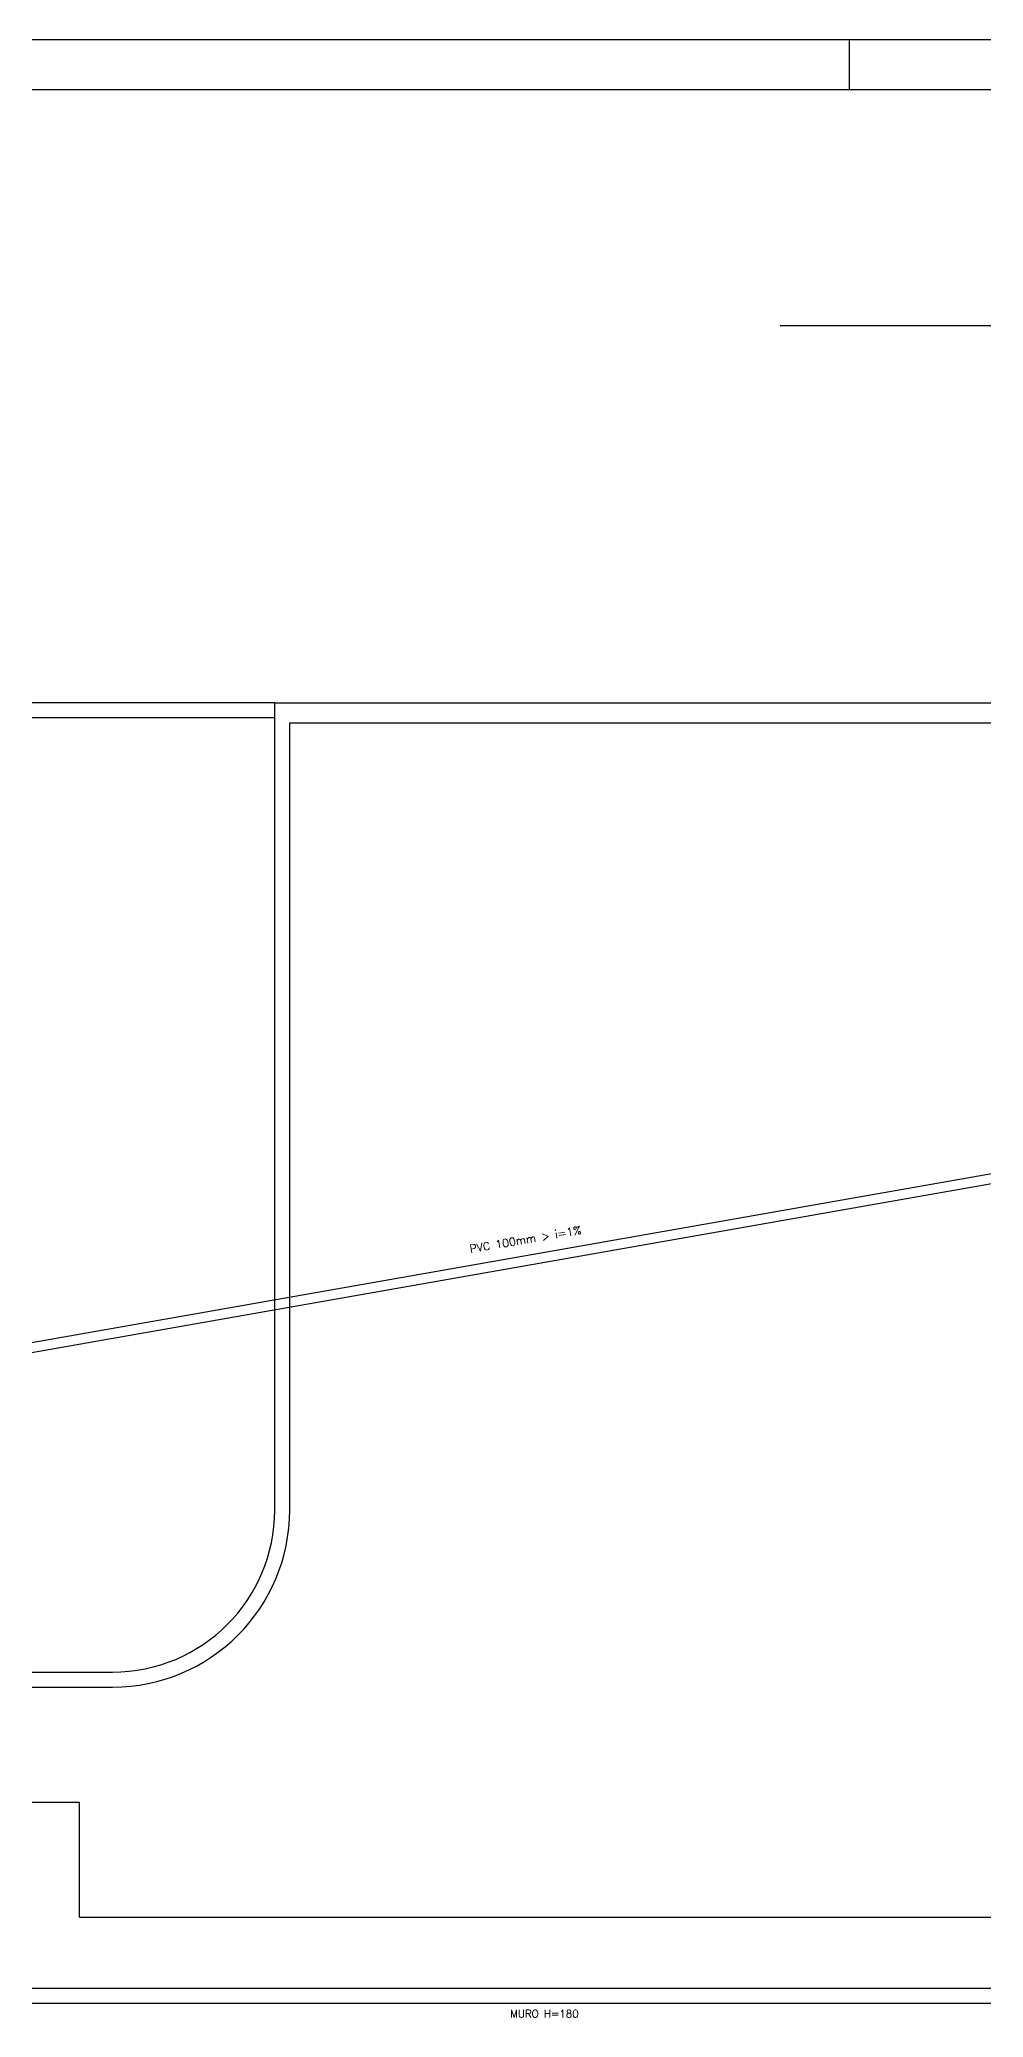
# Model space of a CAD drawing. Extents: x -435 to 5505, y -2177 to 2023.
# Drawn here: x 2846 to 3789, y 46 to 2023 of the extents above; entities that cross this region are included whole.
import ezdxf

# ---------------------------------------------------------------- set-up
doc = ezdxf.new("R2010")
doc.units = 0
doc.header["$MEASUREMENT"] = 0
doc.layers.get('0').update_dxf_attribs({"linetype": 'CONTINUOUS'})
for name, color, linetype in [('025', 2, 'CONTINUOUS'), ('03', 3, 'CONTINUOUS'), ('100', 6, 'CONTINUOUS'), ('HIDRA', 1, 'CONTINUOUS')]:
    doc.layers.add(name, color=color, linetype=linetype)
doc.styles.get("Standard").update_dxf_attribs({"font": 'romans.shx', "height": 8})

msp = doc.modelspace()

# ---------------------------------------------------------------- linework, layer by layer
for p, q in [((4928.70465, 1737.14138), (3585.93166, 1737.14138)), ((3080.70465, 1360.29019), (1910.70465, 1360.29019)), ((3080.70465, 1345.29019), (1910.70465, 1345.29019)), ((3080.70465, 1360.29019), (3830.70465, 1360.29019)), ((3080.70465, 1340.29019), (3080.70465, 1360.29019)), ((3080.70465, 553.29019), (3080.70465, 1340.29019)), ((3095.70465, 1340.29019), (3815.70465, 1340.29019)), ((3095.70465, 553.29019), (3095.70465, 1340.29019)), ((2700.70465, 376.29019), (2918.70465, 376.29019)), ((2799.35839, 391.29019), (2918.70465, 391.29019)), ((2585.70465, 261.29019), (2885.70465, 261.29019)), ((2885.70465, 146.29019), (2885.70465, 261.29019)), ((2885.70465, 146.29019), (4590.70465, 146.29019)), ((2585.70465, 75.29019), (4590.70465, 75.29019)), ((2585.70465, 60.29019), (4590.70465, 60.29019))]:
    msp.add_line(p, q)
for radius in [162, 177]:
    msp.add_arc((2918.70465, 553.29019), radius, 270, 360)
at = {"layer": '025'}
for p, q in [((-435.04761, 2023.47293), (5504.95239, 2023.47293)), ((3654.95239, 2023.47293), (3654.95239, 1973.47293))]:
    msp.add_line(p, q, dxfattribs=at)
at = {"layer": '100'}
msp.add_line((-310.04761, 1973.47293), (5454.95239, 1973.47293), dxfattribs=at)
at = {"layer": 'HIDRA'}
for p, q in [((2796.88477, 713.74699), (3894.68954, 907.08285)), ((2798.61919, 703.89855), (3896.42396, 897.23441))]:
    msp.add_line(p, q, dxfattribs=at)

# ---------------------------------------------------------------- texts
msp.add_text('MURO H=180', height=7.5).set_placement((3316.06457, 46.0226))
at = {"layer": '03'}
msp.add_text('PVC 100mm > i=1%', height=8, rotation=9.77397359, dxfattribs=at).set_placement((3276.3364, 810.272))

doc.saveas('drawing.dxf')
